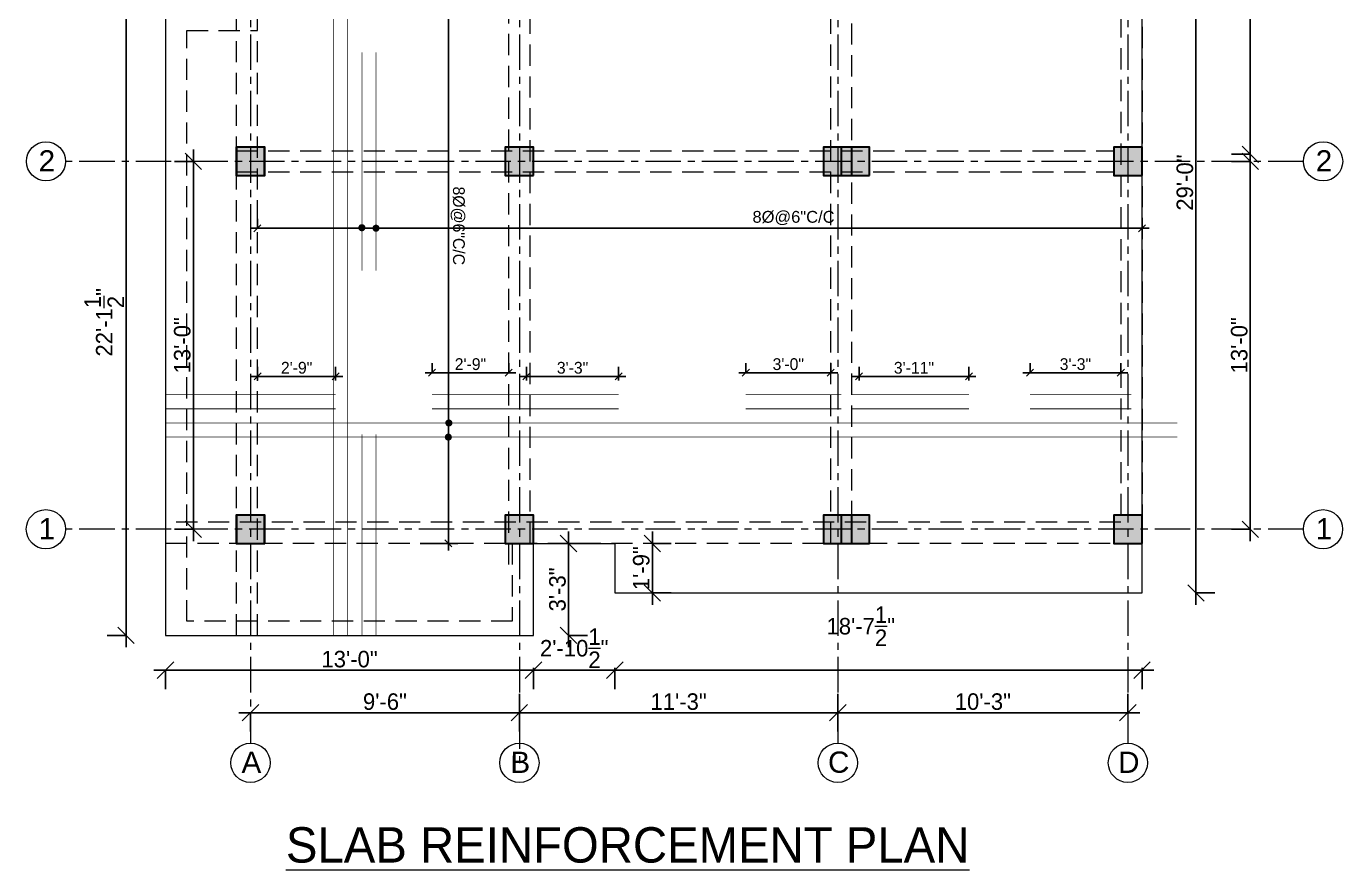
# Model space of a CAD drawing. Header units: inches. Extents: x 28835 to 36795, y -18828 to -9750.
# Drawn here: x 34365 to 34923, y -10394 to -10036 of the extents above; entities that cross this region are included whole.
import ezdxf

# ---------------------------------------------------------------- set-up
doc = ezdxf.new("R2010")
doc.units = ezdxf.units.IN
doc.header["$LTSCALE"] = 12
doc.header["$MEASUREMENT"] = 0
for name, pattern in [('CENTER', [2, 1.25, -0.25, 0.25, -0.25]), ('DASHED', [0.75, 0.5, -0.25]), ('DASHED2', [0.375, 0.25, -0.125])]:
    doc.linetypes.add(name, pattern=pattern)
for name, color, linetype, lineweight in [('Bars', 10, 'Continuous', 35), ('Centre Line', 253, 'CENTER', 9), ('colum', 250, 'Continuous', 30), ('dim', 85, 'Continuous', 9), ('dimention', 5, 'Continuous', 9), ('Elevation', 114, 'Continuous', 20), ('Ha2', 31, 'Continuous', 0), ('S tie beam', 140, 'DASHED', 18), ('Text', 7, 'Continuous', 5), ('Wall', 1, 'Continuous', 30), ('window', 6, 'Continuous', 9)]:
    doc.layers.add(name, color=color, linetype=linetype, lineweight=lineweight)
doc.styles.add('KBS', font='GOTHIC.TTF')
doc.styles.add('Times', font='GOTHIC.TTF')
doc.dimstyles.new('D50', dxfattribs={"dimtxt": 5, "dimasz": 3, "dimexe": 4, "dimexo": 12, "dimgap": 1, "dimtad": 1, "dimdec": 0, "dimzin": 3, "dimdsep": 46, "dimlunit": 4, "dimtxsty": 'Times', "dimblk": 'OBLIQUE', "dimcen": 0, "dimdle": 3, "dimaunit": 1, "dimadec": 3, "dimazin": 0, "dimtfac": 1, "dimtdec": 0, "dimtix": 1, "dimtofl": 0, "dimtmove": 1, "dimatfit": 0, "dimldrblk": 'OBLIQUE', "dimfxl": 12, "dimfxlon": 1, "dimtolj": 1, "dimtzin": 0, "dimarcsym": 0})
doc.dimstyles.new('D75', dxfattribs={"dimtxt": 7, "dimasz": 7, "dimexe": 8, "dimexo": 24, "dimgap": 1, "dimtad": 1, "dimdec": 1, "dimzin": 3, "dimdsep": 46, "dimlunit": 4, "dimtxsty": 'Times', "dimblk": 'OBLIQUE', "dimcen": 0, "dimdle": 5, "dimaunit": 1, "dimadec": 3, "dimazin": 0, "dimtfac": 1, "dimtdec": 1, "dimtix": 1, "dimtofl": 0, "dimtmove": 1, "dimatfit": 0, "dimldrblk": 'OBLIQUE', "dimfxl": 1, "dimfxlon": 1, "dimtolj": 1, "dimtzin": 0, "dimarcsym": 0})

# ---------------------------------------------------------------- blocks, each defined once
blk = doc.blocks.new('_Oblique')
at = {"color": 0, "linetype": 'ByBlock', "lineweight": -2}
blk.add_line((-0.5, -0.5), (0.5, 0.5), dxfattribs=at)
blk = doc.blocks.new('*D436')
at = {"layer": 'Defpoints', "color": 0, "ltscale": 12, "transparency": 16777216}
for p in [(34459.83, -10281.79), (34573.85, -10281.79), (34573.85, -10327.4)]:
    blk.add_point(p, dxfattribs=at)
at = {"layer": 'dimention', "color": 0, "lineweight": -2, "ltscale": 12, "transparency": 16777216}
for p, q in [((34454.83, -10327.4), (34578.85, -10327.4)), ((34459.83, -10327.28), (34459.83, -10335.4)), ((34573.85, -10327.28), (34573.85, -10335.4))]:
    blk.add_line(p, q, dxfattribs=at)
at = {"layer": 'dimention', "color": 0, "lineweight": -2, "ltscale": 12, "transparency": 16777216, "xscale": 7, "yscale": 7, "zscale": 7, "rotation": 180}
blk.add_blockref('_Oblique', (34459.83, -10327.4), dxfattribs=at)
at = {"layer": 'dimention', "color": 0, "lineweight": -2, "ltscale": 12, "transparency": 16777216, "xscale": 7, "yscale": 7, "zscale": 7}
blk.add_blockref('_Oblique', (34573.85, -10327.4), dxfattribs=at)
at = {"layer": 'dimention', "color": 0, "ltscale": 12, "transparency": 16777216, "insert": (34516.84, -10322.73), "char_height": 7, "attachment_point": 5, "style": 'Times'}
blk.add_mtext('\\A1;9\'-6"', dxfattribs=at)
blk = doc.blocks.new('*D437')
at = {"layer": 'Defpoints', "color": 0, "ltscale": 12, "transparency": 16777216}
for p in [(34708.85, -10281.79), (34573.85, -10327.4), (34708.85, -10327.4)]:
    blk.add_point(p, dxfattribs=at)
at = {"layer": 'dimention', "color": 0, "lineweight": -2, "ltscale": 12, "transparency": 16777216}
for p, q in [((34573.85, -10327.4), (34573.85, -10319.4)), ((34568.85, -10327.4), (34713.85, -10327.4)), ((34708.85, -10327.28), (34708.85, -10335.4))]:
    blk.add_line(p, q, dxfattribs=at)
at = {"layer": 'dimention', "color": 0, "lineweight": -2, "ltscale": 12, "transparency": 16777216, "xscale": 7, "yscale": 7, "zscale": 7, "rotation": 180}
blk.add_blockref('_Oblique', (34573.85, -10327.4), dxfattribs=at)
at = {"layer": 'dimention', "color": 0, "lineweight": -2, "ltscale": 12, "transparency": 16777216, "xscale": 7, "yscale": 7, "zscale": 7}
blk.add_blockref('_Oblique', (34708.85, -10327.4), dxfattribs=at)
at = {"layer": 'dimention', "color": 0, "ltscale": 12, "transparency": 16777216, "insert": (34641.35, -10322.73), "char_height": 7, "attachment_point": 5, "style": 'Times'}
blk.add_mtext('\\A1;11\'-3"', dxfattribs=at)
blk = doc.blocks.new('*D438')
at = {"layer": 'Defpoints', "color": 0, "ltscale": 12, "transparency": 16777216}
for p in [(34708.85, -10327.4), (34831.85, -10327.4), (34831.85, -10327.4)]:
    blk.add_point(p, dxfattribs=at)
at = {"layer": 'dimention', "color": 0, "lineweight": -2, "ltscale": 12, "transparency": 16777216}
for p, q in [((34708.85, -10327.4), (34708.85, -10319.4)), ((34831.85, -10327.4), (34831.85, -10319.4)), ((34703.85, -10327.4), (34836.85, -10327.4))]:
    blk.add_line(p, q, dxfattribs=at)
at = {"layer": 'dimention', "color": 0, "lineweight": -2, "ltscale": 12, "transparency": 16777216, "xscale": 7, "yscale": 7, "zscale": 7, "rotation": 180}
blk.add_blockref('_Oblique', (34708.85, -10327.4), dxfattribs=at)
at = {"layer": 'dimention', "color": 0, "lineweight": -2, "ltscale": 12, "transparency": 16777216, "xscale": 7, "yscale": 7, "zscale": 7}
blk.add_blockref('_Oblique', (34831.85, -10327.4), dxfattribs=at)
at = {"layer": 'dimention', "color": 0, "ltscale": 12, "transparency": 16777216, "insert": (34770.35, -10322.73), "char_height": 7, "attachment_point": 5, "style": 'Times'}
blk.add_mtext('\\A1;10\'-3"', dxfattribs=at)
blk = doc.blocks.new('*D439')
at = {"layer": 'Defpoints', "color": 0, "ltscale": 12, "transparency": 16777216}
for p in [(34435.62, -10093.62), (34453.85, -10093.62), (34453.85, -10249.62)]:
    blk.add_point(p, dxfattribs=at)
at = {"layer": 'dimention', "color": 0, "lineweight": -2, "ltscale": 12, "transparency": 16777216}
for p, q in [((34435.62, -10254.62), (34435.62, -10088.62)), ((34435.62, -10093.62), (34427.62, -10093.62)), ((34435.62, -10249.62), (34427.62, -10249.62))]:
    blk.add_line(p, q, dxfattribs=at)
at = {"layer": 'dimention', "color": 0, "lineweight": -2, "ltscale": 12, "transparency": 16777216, "xscale": 7, "yscale": 7, "zscale": 7}
for p, rotation in [((34435.62, -10093.62), 90), ((34435.62, -10249.62), 270)]:
    blk.add_blockref('_Oblique', p, dxfattribs=dict(at, rotation=rotation))
at = {"layer": 'dimention', "color": 0, "ltscale": 12, "transparency": 16777216, "insert": (34430.94, -10171.62), "char_height": 7, "attachment_point": 5, "rotation": 90, "style": 'Times'}
blk.add_mtext('\\A1;13\'-0"', dxfattribs=at)
blk = doc.blocks.new('*D441')
at = {"layer": 'Defpoints', "color": 0, "ltscale": 12, "transparency": 16777216}
for p in [(34883.75, -10093.62), (34917.91, -10093.62), (34917.91, -10249.62)]:
    blk.add_point(p, dxfattribs=at)
at = {"layer": 'dimention', "color": 0, "lineweight": -2, "ltscale": 12, "transparency": 16777216}
for p, q in [((34883.75, -10254.62), (34883.75, -10088.62)), ((34883.88, -10093.62), (34875.75, -10093.62)), ((34883.88, -10249.62), (34875.75, -10249.62))]:
    blk.add_line(p, q, dxfattribs=at)
at = {"layer": 'dimention', "color": 0, "lineweight": -2, "ltscale": 12, "transparency": 16777216, "xscale": 7, "yscale": 7, "zscale": 7}
for p, rotation in [((34883.75, -10093.62), 90), ((34883.75, -10249.62), 270)]:
    blk.add_blockref('_Oblique', p, dxfattribs=dict(at, rotation=rotation))
at = {"layer": 'dimention', "color": 0, "ltscale": 12, "transparency": 16777216, "insert": (34879.08, -10171.62), "char_height": 7, "attachment_point": 5, "rotation": 90, "style": 'Times'}
blk.add_mtext('\\A1;13\'-0"', dxfattribs=at)
blk = doc.blocks.new('*D442')
at = {"layer": 'Defpoints', "color": 0, "ltscale": 12, "transparency": 16777216}
for p in [(34883.75, -9934.62), (34917.89, -9934.62), (34917.91, -10090.62)]:
    blk.add_point(p, dxfattribs=at)
at = {"layer": 'dimention', "color": 0, "lineweight": -2, "ltscale": 12, "transparency": 16777216}
for p, q in [((34883.75, -10095.62), (34883.75, -9929.62)), ((34883.88, -9934.62), (34875.75, -9934.62)), ((34883.88, -10090.62), (34875.75, -10090.62))]:
    blk.add_line(p, q, dxfattribs=at)
at = {"layer": 'dimention', "color": 0, "lineweight": -2, "ltscale": 12, "transparency": 16777216, "xscale": 7, "yscale": 7, "zscale": 7}
for p, rotation in [((34883.75, -9934.62), 90), ((34883.75, -10090.62), 270)]:
    blk.add_blockref('_Oblique', p, dxfattribs=dict(at, rotation=rotation))
at = {"layer": 'dimention', "color": 0, "ltscale": 12, "transparency": 16777216, "insert": (34879.08, -10012.62), "char_height": 7, "attachment_point": 5, "rotation": 90, "style": 'Times'}
blk.add_mtext('\\A1;13\'-0"', dxfattribs=at)
blk = doc.blocks.new('*D494')
at = {"layer": 'Defpoints', "color": 0, "ltscale": 12, "transparency": 16777216}
for p in [(34495.94, -10184.8), (34462.85, -10198.55), (34495.94, -10198.55)]:
    blk.add_point(p, dxfattribs=at)
at = {"layer": 'dimention', "color": 0, "lineweight": -2, "ltscale": 12, "transparency": 16777216}
for p, q in [((34459.85, -10184.8), (34498.94, -10184.8)), ((34462.85, -10186.55), (34462.85, -10180.8)), ((34495.94, -10186.55), (34495.94, -10180.8))]:
    blk.add_line(p, q, dxfattribs=at)
at = {"layer": 'dimention', "color": 0, "lineweight": -2, "ltscale": 12, "transparency": 16777216, "xscale": 3, "yscale": 3, "zscale": 3, "rotation": 180}
blk.add_blockref('_Oblique', (34462.85, -10184.8), dxfattribs=at)
at = {"layer": 'dimention', "color": 0, "lineweight": -2, "ltscale": 12, "transparency": 16777216, "xscale": 3, "yscale": 3, "zscale": 3}
blk.add_blockref('_Oblique', (34495.94, -10184.8), dxfattribs=at)
at = {"layer": 'dimention', "color": 0, "ltscale": 12, "transparency": 16777216, "insert": (34479.39, -10181.18), "char_height": 5, "attachment_point": 5, "style": 'Times'}
blk.add_mtext('\\A1;2\'-9"', dxfattribs=at)
blk = doc.blocks.new('*D495')
at = {"layer": 'Defpoints', "color": 0, "ltscale": 12, "transparency": 16777216}
for p in [(34569.35, -10183.26), (34536.85, -10192.55), (34569.35, -10192.55)]:
    blk.add_point(p, dxfattribs=at)
at = {"layer": 'dimention', "color": 0, "lineweight": -2, "ltscale": 12, "transparency": 16777216}
for p, q in [((34536.85, -10183.26), (34536.85, -10179.26)), ((34569.35, -10183.26), (34569.35, -10179.26)), ((34533.85, -10183.26), (34572.35, -10183.26))]:
    blk.add_line(p, q, dxfattribs=at)
at = {"layer": 'dimention', "color": 0, "lineweight": -2, "ltscale": 12, "transparency": 16777216, "xscale": 3, "yscale": 3, "zscale": 3, "rotation": 180}
blk.add_blockref('_Oblique', (34536.85, -10183.26), dxfattribs=at)
at = {"layer": 'dimention', "color": 0, "lineweight": -2, "ltscale": 12, "transparency": 16777216, "xscale": 3, "yscale": 3, "zscale": 3}
blk.add_blockref('_Oblique', (34569.35, -10183.26), dxfattribs=at)
at = {"layer": 'dimention', "color": 0, "ltscale": 12, "transparency": 16777216, "insert": (34553.1, -10179.64), "char_height": 5, "attachment_point": 5, "style": 'Times'}
blk.add_mtext('\\A1;2\'-9"', dxfattribs=at)
blk = doc.blocks.new('*D496')
at = {"layer": 'Defpoints', "color": 0, "ltscale": 12, "transparency": 16777216}
for p in [(34615.94, -10184.8), (34576.85, -10198.55), (34615.94, -10198.55)]:
    blk.add_point(p, dxfattribs=at)
at = {"layer": 'dimention', "color": 0, "lineweight": -2, "ltscale": 12, "transparency": 16777216}
for p, q in [((34573.85, -10184.8), (34618.94, -10184.8)), ((34576.85, -10186.55), (34576.85, -10180.8)), ((34615.94, -10186.55), (34615.94, -10180.8))]:
    blk.add_line(p, q, dxfattribs=at)
at = {"layer": 'dimention', "color": 0, "lineweight": -2, "ltscale": 12, "transparency": 16777216, "xscale": 3, "yscale": 3, "zscale": 3, "rotation": 180}
blk.add_blockref('_Oblique', (34576.85, -10184.8), dxfattribs=at)
at = {"layer": 'dimention', "color": 0, "lineweight": -2, "ltscale": 12, "transparency": 16777216, "xscale": 3, "yscale": 3, "zscale": 3}
blk.add_blockref('_Oblique', (34615.94, -10184.8), dxfattribs=at)
at = {"layer": 'dimention', "color": 0, "ltscale": 12, "transparency": 16777216, "insert": (34596.39, -10181.18), "char_height": 5, "attachment_point": 5, "style": 'Times'}
blk.add_mtext('\\A1;3\'-3"', dxfattribs=at)
blk = doc.blocks.new('*D497')
at = {"layer": 'Defpoints', "color": 0, "ltscale": 12, "transparency": 16777216}
for p in [(34705.85, -10183.26), (34669.85, -10192.55), (34705.85, -10192.55)]:
    blk.add_point(p, dxfattribs=at)
at = {"layer": 'dimention', "color": 0, "lineweight": -2, "ltscale": 12, "transparency": 16777216}
for p, q in [((34669.85, -10183.26), (34669.85, -10179.26)), ((34705.85, -10183.26), (34705.85, -10179.26)), ((34666.85, -10183.26), (34708.85, -10183.26))]:
    blk.add_line(p, q, dxfattribs=at)
at = {"layer": 'dimention', "color": 0, "lineweight": -2, "ltscale": 12, "transparency": 16777216, "xscale": 3, "yscale": 3, "zscale": 3, "rotation": 180}
blk.add_blockref('_Oblique', (34669.85, -10183.26), dxfattribs=at)
at = {"layer": 'dimention', "color": 0, "lineweight": -2, "ltscale": 12, "transparency": 16777216, "xscale": 3, "yscale": 3, "zscale": 3}
blk.add_blockref('_Oblique', (34705.85, -10183.26), dxfattribs=at)
at = {"layer": 'dimention', "color": 0, "ltscale": 12, "transparency": 16777216, "insert": (34687.85, -10179.64), "char_height": 5, "attachment_point": 5, "style": 'Times'}
blk.add_mtext('\\A1;3\'-0"', dxfattribs=at)
blk = doc.blocks.new('*D498')
at = {"layer": 'Defpoints', "color": 0, "ltscale": 12, "transparency": 16777216}
for p in [(34764.44, -10184.8), (34717.85, -10198.55), (34764.44, -10198.55)]:
    blk.add_point(p, dxfattribs=at)
at = {"layer": 'dimention', "color": 0, "lineweight": -2, "ltscale": 12, "transparency": 16777216}
for p, q in [((34714.85, -10184.8), (34767.44, -10184.8)), ((34717.85, -10186.55), (34717.85, -10180.8)), ((34764.44, -10186.55), (34764.44, -10180.8))]:
    blk.add_line(p, q, dxfattribs=at)
at = {"layer": 'dimention', "color": 0, "lineweight": -2, "ltscale": 12, "transparency": 16777216, "xscale": 3, "yscale": 3, "zscale": 3, "rotation": 180}
blk.add_blockref('_Oblique', (34717.85, -10184.8), dxfattribs=at)
at = {"layer": 'dimention', "color": 0, "lineweight": -2, "ltscale": 12, "transparency": 16777216, "xscale": 3, "yscale": 3, "zscale": 3}
blk.add_blockref('_Oblique', (34764.44, -10184.8), dxfattribs=at)
at = {"layer": 'dimention', "color": 0, "ltscale": 12, "transparency": 16777216, "insert": (34741.14, -10181.18), "char_height": 5, "attachment_point": 5, "style": 'Times'}
blk.add_mtext('\\A1;3\'-11"', dxfattribs=at)
blk = doc.blocks.new('*D499')
at = {"layer": 'Defpoints', "color": 0, "ltscale": 12, "transparency": 16777216}
for p in [(34828.85, -10183.26), (34790.35, -10192.55), (34828.85, -10192.55)]:
    blk.add_point(p, dxfattribs=at)
at = {"layer": 'dimention', "color": 0, "lineweight": -2, "ltscale": 12, "transparency": 16777216}
for p, q in [((34790.35, -10183.26), (34790.35, -10179.26)), ((34828.85, -10183.26), (34828.85, -10179.26)), ((34787.35, -10183.26), (34831.85, -10183.26))]:
    blk.add_line(p, q, dxfattribs=at)
at = {"layer": 'dimention', "color": 0, "lineweight": -2, "ltscale": 12, "transparency": 16777216, "xscale": 3, "yscale": 3, "zscale": 3, "rotation": 180}
blk.add_blockref('_Oblique', (34790.35, -10183.26), dxfattribs=at)
at = {"layer": 'dimention', "color": 0, "lineweight": -2, "ltscale": 12, "transparency": 16777216, "xscale": 3, "yscale": 3, "zscale": 3}
blk.add_blockref('_Oblique', (34828.85, -10183.26), dxfattribs=at)
at = {"layer": 'dimention', "color": 0, "ltscale": 12, "transparency": 16777216, "insert": (34809.6, -10179.64), "char_height": 5, "attachment_point": 5, "style": 'Times'}
blk.add_mtext('\\A1;3\'-3"', dxfattribs=at)
blk = doc.blocks.new('*D352')
at = {"layer": 'Defpoints', "color": 0, "transparency": 16777216}
for p in [(34462.76, -10124.13, 0), (34837.84, -10121.98), (34837.84, -10121.98)]:
    blk.add_point(p, dxfattribs=at)
at = {"layer": 'dim', "color": 0, "lineweight": -2, "transparency": 16777216}
for p, q in [((34462.76, -10121.99), (34462.76, -10117.99)), ((34459.76, -10121.99), (34840.84, -10121.98)), ((34837.84, -10121.98), (34837.84, -10125.98))]:
    blk.add_line(p, q, dxfattribs=at)
at = {"layer": 'dim', "color": 0, "lineweight": -2, "transparency": 16777216, "xscale": 3, "yscale": 3, "zscale": 3}
for p, rotation in [((34462.76, -10121.99), 180.0022778880991), ((34837.84, -10121.98), 0.002277888099129753)]:
    blk.add_blockref('_Oblique', p, dxfattribs=dict(at, rotation=rotation))
at = {"layer": 'dim', "color": 0, "transparency": 16777216, "insert": (34690.08, -10117.65), "char_height": 5, "attachment_point": 5, "rotation": 0.0023, "style": 'Times'}
blk.add_mtext('\\A1;{\\fArial|b0|i0|c0|p34;8%%C@6"C/C}', dxfattribs=at)
blk = doc.blocks.new('*D353')
at = {"layer": 'Defpoints', "color": 0, "transparency": 16777216}
for p in [(34541.58, -9928.62), (34518.93, -10255.62), (34543.73, -10255.62)]:
    blk.add_point(p, dxfattribs=at)
at = {"layer": 'dim', "color": 0, "lineweight": -2, "transparency": 16777216}
for p, q in [((34543.72, -9925.62), (34543.73, -10258.62)), ((34543.72, -9928.62), (34547.72, -9928.62)), ((34531.73, -10255.62), (34547.73, -10255.62))]:
    blk.add_line(p, q, dxfattribs=at)
at = {"layer": 'dim', "color": 0, "lineweight": -2, "transparency": 16777216, "xscale": 3, "yscale": 3, "zscale": 3}
for p, rotation in [((34543.72, -9928.62), 90.00227789476928), ((34543.73, -10255.62), 270.0022778947692)]:
    blk.add_blockref('_Oblique', p, dxfattribs=dict(at, rotation=rotation))
at = {"layer": 'dim', "color": 0, "transparency": 16777216, "insert": (34547.69, -10120.96), "char_height": 5, "attachment_point": 5, "rotation": 270.0023, "style": 'Times'}
blk.add_mtext('\\A1;8%%C@6"C/C}', dxfattribs=at)
blk = doc.blocks.new('*D355')
at = {"layer": 'Defpoints', "color": 0, "ltscale": 12, "transparency": 16777216}
for p in [(34423.83, -10294.62), (34579.85, -10297.62), (34579.85, -10309.39)]:
    blk.add_point(p, dxfattribs=at)
at = {"layer": 'dimention', "color": 0, "lineweight": -2, "ltscale": 12, "transparency": 16777216}
for p, q in [((34418.83, -10309.39), (34584.85, -10309.39)), ((34423.83, -10309.39), (34423.83, -10317.39)), ((34579.85, -10309.39), (34579.85, -10317.39))]:
    blk.add_line(p, q, dxfattribs=at)
at = {"layer": 'dimention', "color": 0, "lineweight": -2, "ltscale": 12, "transparency": 16777216, "xscale": 7, "yscale": 7, "zscale": 7, "rotation": 180}
blk.add_blockref('_Oblique', (34423.83, -10309.39), dxfattribs=at)
at = {"layer": 'dimention', "color": 0, "lineweight": -2, "ltscale": 12, "transparency": 16777216, "xscale": 7, "yscale": 7, "zscale": 7}
blk.add_blockref('_Oblique', (34579.85, -10309.39), dxfattribs=at)
at = {"layer": 'dimention', "color": 0, "ltscale": 12, "transparency": 16777216, "insert": (34501.84, -10304.72), "char_height": 7, "attachment_point": 5, "style": 'Times'}
blk.add_mtext('\\A1;13\'-0"', dxfattribs=at)
blk = doc.blocks.new('*D356')
at = {"layer": 'Defpoints', "color": 0, "ltscale": 12, "transparency": 16777216}
for p in [(34579.85, -10255.62), (34579.85, -10294.62), (34594.7, -10294.62)]:
    blk.add_point(p, dxfattribs=at)
at = {"layer": 'dimention', "color": 0, "lineweight": -2, "ltscale": 12, "transparency": 16777216}
for p, q in [((34594.7, -10250.62), (34594.7, -10299.62)), ((34594.7, -10255.62), (34602.7, -10255.62)), ((34594.7, -10294.62), (34602.7, -10294.62))]:
    blk.add_line(p, q, dxfattribs=at)
at = {"layer": 'dimention', "color": 0, "lineweight": -2, "ltscale": 12, "transparency": 16777216, "xscale": 7, "yscale": 7, "zscale": 7}
for p, rotation in [((34594.7, -10255.62), 90), ((34594.7, -10294.62), 270)]:
    blk.add_blockref('_Oblique', p, dxfattribs=dict(at, rotation=rotation))
at = {"layer": 'dimention', "color": 0, "ltscale": 12, "transparency": 16777216, "insert": (34590.02, -10275.12), "char_height": 7, "attachment_point": 5, "rotation": 90, "style": 'Times'}
blk.add_mtext('\\A1;3\'-3"', dxfattribs=at)
blk = doc.blocks.new('A$C3E3870CD')
at = {"layer": 'Ha2'}
for points in [[(12, -12), (12, 0), (0, 0), (0, -12)], [(126, -12), (126, 0), (114, 0), (114, -12)], [(268.5, -12), (268.5, 0), (256.5, 0), (256.5, -12)], [(384, -12), (384, 0), (372, 0), (372, -12)], [(12, -171), (12, -159), (0, -159), (0, -171)], [(126, -171), (126, -159), (114, -159), (114, -171)], [(268.5, -171), (268.5, -159), (256.5, -159), (256.5, -171)], [(384, -171), (384, -159), (372, -159), (372, -171)], [(12, -327), (12, -315), (0, -315), (0, -327)], [(126, -327), (126, -315), (114, -315), (114, -327)], [(268.5, -327), (268.5, -315), (256.5, -315), (256.5, -327)], [(384, -327), (384, -315), (372, -315), (372, -327)]]:
    blk.add_hatch(color=256, dxfattribs=at).paths.add_polyline_path(points)
at = {"layer": 'colum'}
for points in [[(12, -12), (12, 0), (0, 0), (0, -12)], [(126, -12), (126, 0), (114, 0), (114, -12)], [(268.5, -12), (268.5, 0), (256.5, 0), (256.5, -12)], [(384, -12), (384, 0), (372, 0), (372, -12)], [(12, -171), (12, -159), (0, -159), (0, -171)], [(126, -171), (126, -159), (114, -159), (114, -171)], [(268.5, -171), (268.5, -159), (256.5, -159), (256.5, -171)], [(384, -171), (384, -159), (372, -159), (372, -171)], [(12, -327), (12, -315), (0, -315), (0, -327)], [(126, -327), (126, -315), (114, -315), (114, -327)], [(268.5, -327), (268.5, -315), (256.5, -315), (256.5, -327)], [(384, -327), (384, -315), (372, -315), (372, -327)]]:
    blk.add_lwpolyline(points, close=True, dxfattribs=at)
blk = doc.blocks.new('*D504')
at = {"layer": 'Defpoints', "color": 0, "ltscale": 12, "transparency": 16777216}
for p in [(34614.35, -10276.62), (34837.85, -10276.62), (34614.35, -10309.39)]:
    blk.add_point(p, dxfattribs=at)
at = {"layer": 'dimention', "color": 0, "lineweight": -2, "ltscale": 12, "transparency": 16777216}
for p, q in [((34614.35, -10308.39), (34614.35, -10317.39)), ((34837.85, -10308.39), (34837.85, -10317.39)), ((34842.85, -10309.39), (34609.35, -10309.39))]:
    blk.add_line(p, q, dxfattribs=at)
at = {"layer": 'dimention', "color": 0, "lineweight": -2, "ltscale": 12, "transparency": 16777216, "xscale": 7, "yscale": 7, "zscale": 7, "rotation": 180}
blk.add_blockref('_Oblique', (34614.35, -10309.39), dxfattribs=at)
at = {"layer": 'dimention', "color": 0, "lineweight": -2, "ltscale": 12, "transparency": 16777216, "xscale": 7, "yscale": 7, "zscale": 7}
blk.add_blockref('_Oblique', (34837.85, -10309.39), dxfattribs=at)
at = {"layer": 'dimention', "color": 0, "ltscale": 12, "transparency": 16777216, "insert": (34718.6, -10290.71), "char_height": 7, "attachment_point": 5, "style": 'Times'}
blk.add_mtext('\\A1;18\'-7{\\H1x;\\S1/2;}"', dxfattribs=at)
blk = doc.blocks.new('*D505')
at = {"layer": 'Defpoints', "color": 0, "ltscale": 12, "transparency": 16777216}
for p in [(34614.35, -10255.62), (34630.23, -10255.62), (34614.35, -10276.62)]:
    blk.add_point(p, dxfattribs=at)
at = {"layer": 'dimention', "color": 0, "lineweight": -2, "ltscale": 12, "transparency": 16777216}
for p, q in [((34630.23, -10281.62), (34630.23, -10250.62)), ((34630.23, -10255.62), (34638.23, -10255.62)), ((34630.23, -10276.62), (34638.23, -10276.62))]:
    blk.add_line(p, q, dxfattribs=at)
at = {"layer": 'dimention', "color": 0, "lineweight": -2, "ltscale": 12, "transparency": 16777216, "xscale": 7, "yscale": 7, "zscale": 7}
for p, rotation in [((34630.23, -10255.62), 90), ((34630.23, -10276.62), 270)]:
    blk.add_blockref('_Oblique', p, dxfattribs=dict(at, rotation=rotation))
at = {"layer": 'dimention', "color": 0, "ltscale": 12, "transparency": 16777216, "insert": (34625.55, -10266.12), "char_height": 7, "attachment_point": 5, "rotation": 90, "style": 'Times'}
blk.add_mtext('\\A1;1\'-9"', dxfattribs=at)
blk = doc.blocks.new('*D506')
at = {"layer": 'Defpoints', "color": 0, "ltscale": 12, "transparency": 16777216}
for p in [(34837.85, -9928.62), (34860.7, -9928.62), (34837.85, -10276.62)]:
    blk.add_point(p, dxfattribs=at)
at = {"layer": 'dimention', "color": 0, "lineweight": -2, "ltscale": 12, "transparency": 16777216}
for p, q in [((34860.7, -10281.62), (34860.7, -9923.62)), ((34860.7, -9928.62), (34868.7, -9928.62)), ((34860.7, -10276.62), (34868.7, -10276.62))]:
    blk.add_line(p, q, dxfattribs=at)
at = {"layer": 'dimention', "color": 0, "lineweight": -2, "ltscale": 12, "transparency": 16777216, "xscale": 7, "yscale": 7, "zscale": 7}
for p, rotation in [((34860.7, -9928.62), 90), ((34860.7, -10276.62), 270)]:
    blk.add_blockref('_Oblique', p, dxfattribs=dict(at, rotation=rotation))
at = {"layer": 'dimention', "color": 0, "ltscale": 12, "transparency": 16777216, "insert": (34856.03, -10102.62), "char_height": 7, "attachment_point": 5, "rotation": 90, "style": 'Times'}
blk.add_mtext('\\A1;29\'-0"', dxfattribs=at)
blk = doc.blocks.new('*D507')
at = {"layer": 'Defpoints', "color": 0, "ltscale": 12, "transparency": 16777216}
for p in [(34579.85, -10255.62), (34614.35, -10255.62), (34579.85, -10309.39)]:
    blk.add_point(p, dxfattribs=at)
at = {"layer": 'dimention', "color": 0, "lineweight": -2, "ltscale": 12, "transparency": 16777216}
for p, q in [((34579.85, -10308.39), (34579.85, -10317.39)), ((34614.35, -10308.39), (34614.35, -10317.39)), ((34619.35, -10309.39), (34574.85, -10309.39))]:
    blk.add_line(p, q, dxfattribs=at)
at = {"layer": 'dimention', "color": 0, "lineweight": -2, "ltscale": 12, "transparency": 16777216, "xscale": 7, "yscale": 7, "zscale": 7, "rotation": 180}
blk.add_blockref('_Oblique', (34579.85, -10309.39), dxfattribs=at)
at = {"layer": 'dimention', "color": 0, "lineweight": -2, "ltscale": 12, "transparency": 16777216, "xscale": 7, "yscale": 7, "zscale": 7}
blk.add_blockref('_Oblique', (34614.35, -10309.39), dxfattribs=at)
at = {"layer": 'dimention', "color": 0, "ltscale": 12, "transparency": 16777216, "insert": (34597.1, -10300.05), "char_height": 7, "attachment_point": 5, "style": 'Times'}
blk.add_mtext('\\A1;2\'-10{\\H1x;\\S1/2;}"', dxfattribs=at)
blk = doc.blocks.new('*D508')
at = {"layer": 'Defpoints', "color": 0, "ltscale": 12, "transparency": 16777216}
for p in [(34407.06, -10029.12), (34423.83, -10029.12), (34423.83, -10294.62)]:
    blk.add_point(p, dxfattribs=at)
at = {"layer": 'dimention', "color": 0, "lineweight": -2, "ltscale": 12, "transparency": 16777216}
for p, q in [((34407.06, -10029.12), (34399.06, -10029.12)), ((34407.06, -10299.62), (34407.06, -10024.12)), ((34407.06, -10294.62), (34399.06, -10294.62))]:
    blk.add_line(p, q, dxfattribs=at)
at = {"layer": 'dimention', "color": 0, "lineweight": -2, "ltscale": 12, "transparency": 16777216, "xscale": 7, "yscale": 7, "zscale": 7}
for p, rotation in [((34407.06, -10029.12), 90), ((34407.06, -10294.62), 270)]:
    blk.add_blockref('_Oblique', p, dxfattribs=dict(at, rotation=rotation))
at = {"layer": 'dimention', "color": 0, "ltscale": 12, "transparency": 16777216, "insert": (34397.81, -10161.87), "char_height": 7, "attachment_point": 5, "rotation": 90, "style": 'Times'}
blk.add_mtext('\\A1;22\'-1{\\H1x;\\S1/2;}"', dxfattribs=at)

msp = doc.modelspace()

# ---------------------------------------------------------------- hatches: boundary and pattern name
at = {"layer": 'Ha2'}
for points in [[(34465.83, -10099.62), (34465.83, -10087.62), (34453.83, -10087.62), (34453.83, -10099.62)], [(34465.85, -10099.62), (34465.85, -10087.62), (34453.85, -10087.62), (34453.85, -10099.62)], [(34579.85, -10099.62), (34579.85, -10087.62), (34567.85, -10087.62), (34567.85, -10099.62)], [(34714.85, -10099.62), (34714.85, -10087.62), (34702.85, -10087.62), (34702.85, -10099.62)], [(34837.85, -10099.62), (34837.85, -10087.62), (34825.85, -10087.62), (34825.85, -10099.62)], [(34465.83, -10255.62), (34465.83, -10243.62), (34453.83, -10243.62), (34453.83, -10255.62)], [(34579.85, -10255.62), (34579.85, -10243.62), (34567.85, -10243.62), (34567.85, -10255.62)], [(34714.85, -10255.62), (34714.85, -10243.62), (34702.85, -10243.62), (34702.85, -10255.62)], [(34837.85, -10255.62), (34837.85, -10243.62), (34825.85, -10243.62), (34825.85, -10255.62)]]:
    msp.add_hatch(color=256, dxfattribs=at).paths.add_polyline_path(points)

# ---------------------------------------------------------------- linework, layer by layer
at = {"layer": 'Bars', "ltscale": 3, "const_width": 0.3}
for points in [[(34495.06, -9910.62), (34495.06, -10294.62)], [(34501.06, -9910.62), (34501.06, -10294.62)], [(34423.83, -10204.55), (34573.85, -10204.55)], [(34573.85, -10204.55), (34717.85, -10204.55)], [(34708.85, -10204.55), (34852.85, -10204.55)], [(34423.83, -10210.55), (34573.85, -10210.55)], [(34573.85, -10210.55), (34717.85, -10210.55)], [(34708.85, -10210.55), (34852.85, -10210.55)]]:
    msp.add_lwpolyline(points, dxfattribs=at)
at = {"layer": 'Bars', "linetype": 'DASHED2', "ltscale": 2, "const_width": 0.3}
for points in [[(34507.06, -10047.33), (34507.06, -10093.62)], [(34513.06, -10047.33), (34513.06, -10093.62)], [(34507.06, -10139.92), (34507.06, -10093.62)], [(34513.06, -10139.92), (34513.06, -10093.62)], [(34423.83, -10192.55), (34495.94, -10192.55)], [(34536.85, -10192.55), (34573.85, -10192.55)], [(34573.85, -10192.55), (34615.94, -10192.55)], [(34669.85, -10192.55), (34710.35, -10192.55)], [(34714.85, -10192.55), (34764.44, -10192.55)], [(34790.35, -10192.55), (34833.35, -10192.55)], [(34423.83, -10198.55), (34495.94, -10198.55)], [(34536.85, -10198.55), (34573.85, -10198.55)], [(34573.85, -10198.55), (34615.94, -10198.55)], [(34669.85, -10198.55), (34710.35, -10198.55)], [(34714.85, -10198.55), (34764.44, -10198.55)], [(34790.35, -10198.55), (34833.35, -10198.55)], [(34507.06, -10294.62), (34507.06, -10209.33)], [(34513.06, -10294.62), (34513.06, -10209.33)]]:
    msp.add_lwpolyline(points, dxfattribs=at)
at = {"layer": 'Centre Line'}
for p, q in [((34459.85, -9847.77), (34459.85, -10340.32)), ((34573.85, -9847.77), (34573.85, -10349.32)), ((34708.85, -9847.77), (34708.85, -10340.32)), ((34831.85, -9847.77), (34831.85, -10340.32)), ((34906.26, -10093.62), (34381.45, -10093.62)), ((34906.26, -10249.62), (34381.43, -10249.62))]:
    msp.add_line(p, q, dxfattribs=at)
at = {"layer": 'colum'}
for points in [[(34465.83, -10099.62), (34465.83, -10087.62), (34453.83, -10087.62), (34453.83, -10099.62)], [(34579.85, -10099.62), (34579.85, -10087.62), (34567.85, -10087.62), (34567.85, -10099.62)], [(34714.85, -10099.62), (34714.85, -10087.62), (34702.85, -10087.62), (34702.85, -10099.62)], [(34837.85, -10099.62), (34837.85, -10087.62), (34825.85, -10087.62), (34825.85, -10099.62)], [(34465.83, -10255.62), (34465.83, -10243.62), (34453.83, -10243.62), (34453.83, -10255.62)], [(34579.85, -10255.62), (34579.85, -10243.62), (34567.85, -10243.62), (34567.85, -10255.62)], [(34714.85, -10255.62), (34714.85, -10243.62), (34702.85, -10243.62), (34702.85, -10255.62)], [(34837.85, -10255.62), (34837.85, -10243.62), (34825.85, -10243.62), (34825.85, -10255.62)]]:
    msp.add_lwpolyline(points, close=True, dxfattribs=at)
msp.add_lwpolyline([(34465.85, -10087.62), (34453.85, -10087.62), (34453.85, -10099.62), (34465.85, -10099.62), (34465.85, -10092.12)], dxfattribs=at)
at = {"layer": 'dim', "ltscale": 5, "const_width": 1.5}
for points in [[(34507.03, -10122.52, -1), (34507.08, -10121.02, -1)], [(34513.03, -10122.74, -1), (34513.08, -10121.24, -1)], [(34543.19, -10204.52, -1), (34544.69, -10204.58, -1)], [(34542.97, -10210.52, -1), (34544.47, -10210.57, -1)]]:
    msp.add_lwpolyline(points, format="xyb", close=True, dxfattribs=at)
at = {"layer": 'Elevation', "flags": 128}
msp.add_lwpolyline([(34423.83, -10294.62), (34579.85, -10294.62), (34579.85, -10255.62), (34614.35, -10255.62), (34614.35, -10276.62), (34837.85, -10276.62), (34837.85, -9928.62), (34579.85, -9928.62), (34579.85, -9910.62), (34453.85, -9910.62), (34453.85, -10029.12), (34423.83, -10029.12), (34423.83, -10294.62)], dxfattribs=at)
at = {"layer": 'S tie beam', "ltscale": 1.5}
for p, q in [((34462.85, -10294.62), (34462.85, -9910.62)), ((34569.35, -10264.62), (34569.35, -9910.62)), ((34578.35, -10255.62), (34578.35, -9910.62)), ((34453.85, -10294.62), (34453.85, -9928.62)), ((34837.85, -9928.62), (34837.85, -10255.62)), ((34705.85, -10255.62), (34705.85, -9937.62)), ((34714.85, -10246.62), (34714.85, -9937.62)), ((34828.85, -9937.62), (34828.85, -10246.62)), ((34423.83, -10029.62), (34423.83, -10294.62)), ((34453.85, -10089.12), (34825.85, -10089.12)), ((34453.85, -10098.12), (34825.85, -10098.12)), ((34828.85, -10246.62), (34423.83, -10246.62)), ((34837.85, -10255.62), (34423.83, -10255.62))]:
    msp.add_line(p, q, dxfattribs=at)
msp.add_lwpolyline([(34570.85, -10255.62), (34570.85, -10288.62), (34432.83, -10288.62), (34432.83, -10038.12), (34462.85, -10038.12)], dxfattribs=at)
at = {"layer": 'Wall'}
for p, q in [((34837.85, -10099.62), (34837.85, -10087.62)), ((34705.85, -10099.62), (34714.85, -10099.62))]:
    msp.add_line(p, q, dxfattribs=at)
at = {"layer": 'window', "linetype": 'Continuous', "ltscale": 25}
for centre in [(34373.13, -10093.62), (34914.6, -10093.62), (34373.11, -10249.62), (34914.58, -10249.62), (34459.85, -10348.63), (34573.85, -10348.63), (34708.85, -10348.63), (34831.85, -10348.63)]:
    msp.add_circle(centre, 8.32, dxfattribs=at)

# ---------------------------------------------------------------- block references
at = {"layer": 'dimention', "ltscale": 12}
msp.add_blockref('A$C3E3870CD', (34453.85, -9928.62), dxfattribs=at)

# ---------------------------------------------------------------- texts
at = {"layer": 'Text', "ltscale": 0.6, "insert": (34474.85, -10375.95), "char_height": 15, "width": 374.4946, "attachment_point": 1, "style": 'KBS'}
msp.add_mtext('{\\LSLAB REINFORCEMENT PLAN}', dxfattribs=at)
at = {"layer": 'window', "linetype": 'Continuous', "ltscale": 25, "char_height": 9, "width": 0.0000117, "attachment_point": 5, "rotation": 359.9776}
for s, insert in [('{\\fArial|b0|i0|c0|p34;2}', (34373.51, -10093.41)), ('{\\fArial|b0|i0|c0|p34;2}', (34914.98, -10093.41)), ('{\\fArial|b0|i0|c0|p34;1}', (34373.49, -10249.41)), ('{\\fArial|b0|i0|c0|p34;1}', (34914.96, -10249.41)), ('{\\fArial|b0|i0|c0|p34;A}', (34460.23, -10348.42)), ('{\\fArial|b0|i0|c0|p34;B}', (34574.23, -10348.42)), ('{\\fArial|b0|i0|c0|p34;C}', (34709.23, -10348.42)), ('{\\fArial|b0|i0|c0|p34;D}', (34832.23, -10348.42))]:
    msp.add_mtext(s, dxfattribs=dict(at, insert=insert))

# ---------------------------------------------------------------- dimensions: what is measured, and where the dimension line sits
at = {"layer": 'dim'}
for base, p1, p2, angle, text, picture, middle in [((34543.73, -10255.62), (34541.58, -9928.62), (34518.93, -10255.62), 270.0023, '8%%C@6"C/C}', '*D353', (34543.73, -10120.96)), ((34837.84, -10121.98), (34462.76, -10124.13, 0), (34837.84, -10121.98), 0.0023, '{\\fArial|b0|i0|c0|p34;8%%C@6"C/C}', '*D352', (34690.08, -10121.98))]:
    dim = msp.add_linear_dim(base=base, p1=p1, p2=p2, angle=angle, text=text, dimstyle='D50', dxfattribs=at)
    dim.commit()
    dim.dimension.update_dxf_attribs({"geometry": picture, "text_midpoint": middle, "dimtype": 160})
at = {"layer": 'dimention', "ltscale": 12}
for base, p1, p2, picture, middle in [((34860.7, -9928.62), (34837.85, -10276.62), (34837.85, -9928.62), '*D506', (34856.03, -10102.62)), ((34407.06, -10029.12), (34423.83, -10294.62), (34423.83, -10029.12), '*D508', (34397.81, -10161.87)), ((34594.7, -10294.62), (34579.85, -10255.62), (34579.85, -10294.62), '*D356', (34590.02, -10275.12)), ((34630.23, -10255.62), (34614.35, -10276.62), (34614.35, -10255.62), '*D505', (34625.55, -10266.12))]:
    dim = msp.add_linear_dim(base=base, p1=p1, p2=p2, angle=90, dimstyle='D75', dxfattribs=at)
    dim.commit()
    dim.dimension.update_dxf_attribs({"geometry": picture, "text_midpoint": middle})
for base, p1, p2, picture, middle in [((34883.75, -9934.62), (34917.91, -10090.62), (34917.89, -9934.62), '*D442', (34879.08, -10012.62)), ((34435.62, -10093.62), (34453.85, -10249.62), (34453.85, -10093.62), '*D439', (34430.94, -10171.62)), ((34883.75, -10093.62), (34917.91, -10249.62), (34917.91, -10093.62), '*D441', (34879.08, -10171.62))]:
    dim = msp.add_linear_dim(base=base, p1=p1, p2=p2, angle=90, dimstyle='D75', override={"dimfxl": 0.125}, dxfattribs=at)
    dim.commit()
    dim.dimension.update_dxf_attribs({"geometry": picture, "text_midpoint": middle})
for base, p1, p2, dimstyle, picture, middle in [((34495.94, -10184.8), (34462.85, -10198.55), (34495.94, -10198.55), 'D50', '*D494', (34479.39, -10181.18)), ((34569.3461, -10183.2609), (34536.8451, -10192.5474), (34569.3461, -10192.5474), 'D50', '*D495', (34553.0956, -10179.6351)), ((34615.94, -10184.8), (34576.85, -10198.55), (34615.94, -10198.55), 'D50', '*D496', (34596.39, -10181.18)), ((34705.85, -10183.26), (34669.85, -10192.55), (34705.85, -10192.55), 'D50', '*D497', (34687.85, -10179.64)), ((34764.44, -10184.8), (34717.85, -10198.55), (34764.44, -10198.55), 'D50', '*D498', (34741.14, -10181.18)), ((34828.8461, -10183.2609), (34790.3451, -10192.5474), (34828.8461, -10192.5474), 'D50', '*D499', (34809.5956, -10179.6351)), ((34579.85, -10309.39), (34614.35, -10255.62), (34579.85, -10255.62), 'D75', '*D507', (34597.1, -10300.05)), ((34579.85, -10309.39), (34423.83, -10294.62), (34579.85, -10297.62), 'D75', '*D355', (34501.84, -10304.72))]:
    dim = msp.add_linear_dim(base=base, p1=p1, p2=p2, dimstyle=dimstyle, dxfattribs=at)
    dim.commit()
    dim.dimension.update_dxf_attribs({"geometry": picture, "text_midpoint": middle})
dim = msp.add_linear_dim(base=(34614.35, -10309.39), p1=(34837.85, -10276.62), p2=(34614.35, -10276.62), dimstyle='D75', dxfattribs=at)
dim.commit()
dim.dimension.update_dxf_attribs({"geometry": '*D504', "text_midpoint": (34718.6, -10300.05), "dimtype": 160})
for base, p1, p2, picture, middle in [((34573.85, -10327.4), (34459.83, -10281.79), (34573.85, -10281.79), '*D436', (34516.84, -10322.73)), ((34708.85, -10327.4), (34573.85, -10327.4), (34708.85, -10281.79), '*D437', (34641.35, -10322.73)), ((34831.85, -10327.4), (34708.85, -10327.4), (34831.85, -10327.4), '*D438', (34770.35, -10322.73))]:
    dim = msp.add_linear_dim(base=base, p1=p1, p2=p2, dimstyle='D75', override={"dimfxl": 0.125}, dxfattribs=at)
    dim.commit()
    dim.dimension.update_dxf_attribs({"geometry": picture, "text_midpoint": middle})

doc.saveas('drawing.dxf')
